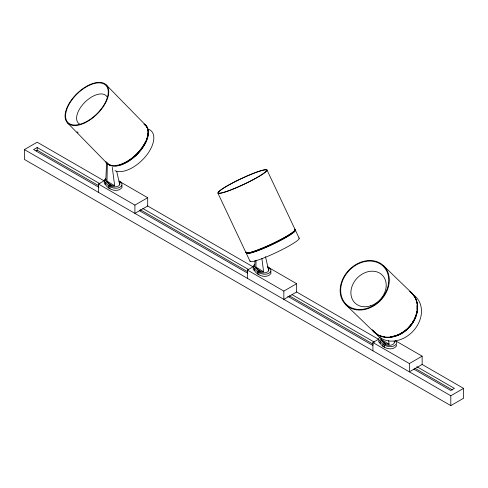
<?xml version="1.0" encoding="UTF-8"?>
<svg xmlns="http://www.w3.org/2000/svg" width="488" height="488" viewBox="0 0 488 488"><rect width="100%" height="100%" fill="white"/><g stroke="black" fill="none" stroke-linecap="round" stroke-linejoin="round"><path stroke-width="0.73" d="M107.348 162.931L106.963 182.158L109.8 185.324L110.977 186.001A5.24 3.026 0 0 0 116.687 186.66A5.24 3.026 0 0 0 119.92 183.866M256.048 260.263L255.907 268.15L258.744 271.316L259.915 271.993A5.24 3.026 0 0 0 266.241 272.475A5.24 3.026 0 0 0 268.681 269.071M381.451 338.025L381.421 340.612L384.251 343.778L385.428 344.455A5.24 3.026 0 0 0 391.754 344.937A5.24 3.026 0 0 0 394.194 341.533M105.78 180.645L106.634 162.083M254.724 266.637L254.992 260.696M396.585 344.833L396.5 345.937C392.535 351.36 383.117 348.432 380.103 343.235A4.892 2.824 0 0 1 378.834 340.508M422.016 364.377L463.6 388.387L463.6 398.232L450.808 405.62L24.4 159.436L24.4 149.584L37.192 142.203L103.859 180.694M99.906 183.708L37.192 147.504L33.581 149.584L98.936 187.319M35.99 150.902L37.192 150.206L98.588 185.654M98.466 192.351L98.466 184.061L104.865 180.371M134.908 205.1L147.699 197.713L147.699 206.003L134.908 213.39L134.908 205.1L98.466 184.061M247.41 278.337L247.41 270.053L253.803 266.363M247.41 270.053L283.845 291.092L296.643 283.705L296.643 291.995L378.45 339.227M296.643 291.995L283.845 299.376L283.845 291.092M372.917 350.805L372.917 342.515L378.676 339.19M409.359 363.554L422.15 356.173L422.15 364.457L409.359 371.844L409.359 363.554L372.917 342.515M24.4 149.584L450.808 395.774L463.6 388.387M105.646 178.651A4.892 2.824 0 0 0 105.646 182.64C108.659 187.843 118.084 190.771 122.049 185.342L121.707 183.116L119.481 181.091M104.383 182.054A4.892 2.824 0 0 0 105.646 184.781C108.659 189.978 118.084 192.906 122.049 187.484L121.707 185.257M254.59 264.642A4.892 2.824 0 0 0 254.59 268.632C257.603 273.835 267.021 276.757 270.986 271.334L270.645 269.108L267.528 266.564M253.321 268.04A4.892 2.824 0 0 0 254.59 270.767C257.603 275.97 267.021 278.898 270.986 273.469L270.645 271.243M380.103 337.104A4.892 2.824 0 0 0 380.103 341.1C383.117 346.297 392.535 349.225 396.5 343.796L396.158 341.57L395.256 340.496M119.066 181.188L147.699 197.713M267.357 266.802L296.643 283.705M395.475 340.764L422.15 356.173M147.425 205.844L253.699 267.198M114.68 185.812L106.963 181.085L109.8 184.244L110.977 184.928A5.24 3.026 0 0 0 114.68 185.812L112.277 167.378M263.618 271.804L255.907 267.07L258.744 270.236L259.915 270.913A5.24 3.026 0 0 0 263.618 271.804L261.891 258.53M389.131 344.266L381.421 339.538L384.251 342.704L385.428 343.381A5.24 3.026 0 0 0 389.131 344.266L388.655 340.581M142.819 208.486L248.447 269.467M292.019 294.624L374.54 342.265M416.789 366.659L454.42 388.387L450.808 390.473L413.836 369.129M140.178 209.663L247.788 271.792M289.378 295.801L373.216 344.211M414.812 368.22L452.437 389.949M139.208 210.572L247.477 273.079M287.743 296.326L372.905 345.498M381.421 340.612L380.683 340.063A3.325 1.921 0 0 1 380.347 338.605M255.907 268.15L255.169 267.595A3.325 1.921 0 0 1 254.834 266.137M106.963 182.158L106.225 181.603A3.325 1.921 0 0 1 106.225 179.688M383.409 265.6L411.506 292.745M346.035 304.951L374.131 332.096M106.244 84.906L145.607 125.142M77.025 131.778L78.086 132.864M67.594 123L106.957 163.236M266.997 169.983A27.139 3.16 -25.2 0 1 231.159 189.862A27.139 3.16 -25.2 0 1 229.165 184.751A27.139 3.16 -25.2 0 1 266.997 169.983L295.094 229.573M295.35 230.11L299.181 238.242M217.886 193.077L245.982 252.668M246.239 253.211L250.069 261.336M265.484 256.651L268.681 270.639M116.711 171.398L119.743 184.647M450.808 395.774L450.808 405.62M385.428 343.381L385.428 344.455M384.33 345.089L384.33 347.23M384.251 342.704L384.251 343.778M382.988 344.315L382.988 346.45M380.103 341.1L380.103 343.235M259.915 270.913L259.915 271.993M258.817 272.627L258.817 274.762M258.744 270.236L258.744 271.316M257.475 271.853L257.475 273.988M254.59 268.632L254.59 270.767M110.977 184.928L110.977 186.001M109.879 186.636L109.879 188.777M109.8 184.244L109.8 185.324M108.531 185.861L108.531 187.996M105.646 182.64L105.646 184.781M37.192 147.504L37.192 150.206M410.463 291.842A27.139 21.93 -46 0 1 408.194 328.064A27.139 21.93 -46 0 1 372.277 330.059M417.033 305.744A26.535 21.441 -46 0 1 417.081 308.709M415.892 315.279A26.535 21.441 -46 0 1 415.556 316.279M415.373 316.779A26.535 21.441 -46 0 1 414.55 318.762M413.568 320.701A26.535 21.441 -46 0 1 412.738 322.123M410.853 324.837A26.535 21.441 -46 0 1 409.066 326.96M406.272 329.662A26.535 21.441 -46 0 1 405.418 330.37M404.546 331.047A26.535 21.441 -46 0 1 400.861 333.42M399.422 334.158A26.535 21.441 -46 0 1 397.952 334.817M394.463 336.006A26.535 21.441 -46 0 1 393.456 336.256M410.56 292.275A26.895 21.734 -46 0 1 413.428 295.191M414.233 296.308A26.895 21.734 -46 0 1 414.946 297.491M415.575 298.729A26.895 21.734 -46 0 1 417.191 304.189M417.356 305.653A26.895 21.734 -46 0 1 390.406 337.08M384.465 336.933A26.895 21.734 -46 0 1 379.072 335.262M376.681 333.884A26.895 21.734 -46 0 1 372.716 330.15M413.177 294.947A26.895 21.734 -46 0 1 414.69 297.241M417.106 305.403A26.895 21.734 -46 0 1 417.033 309.935M416.819 311.472A26.895 21.734 -46 0 1 416.508 313.015M416.38 313.528A26.895 21.734 -46 0 1 415.605 316.084M415.422 316.59A26.895 21.734 -46 0 1 415.02 317.603M414.349 319.097A26.895 21.734 -46 0 1 413.592 320.567M413.318 321.049A26.895 21.734 -46 0 1 412.75 322.001M411.835 323.404A26.895 21.734 -46 0 1 405.333 330.364M404.894 330.712A26.895 21.734 -46 0 1 403.997 331.376M403.539 331.7A26.895 21.734 -46 0 1 395.243 335.781M394.737 335.933A26.895 21.734 -46 0 1 393.206 336.33M392.694 336.439A26.895 21.734 -46 0 1 390.656 336.775M384.215 336.69A26.895 21.734 -46 0 1 382.799 336.409M377.59 334.365A26.895 21.734 -46 0 1 376.425 333.633M375.327 332.816A26.895 21.734 -46 0 1 372.46 329.9M413.446 294.966A27.139 21.93 -46 0 1 412.281 332.011A27.139 21.93 -46 0 1 375.553 332.883M409.609 291.269A27.139 21.93 -46 0 1 409.042 327.704A27.139 21.93 -46 0 1 372.533 330.309M394.371 341.24A5.24 3.026 0 0 1 394.194 342.021M294.441 229.22A27.139 3.16 -25.2 0 1 271.688 244.073A27.139 3.16 -25.2 0 1 246.202 251.912M294.587 231.111A26.535 3.093 -25.2 0 1 293.977 231.812M292.373 233.154A26.535 3.093 -25.2 0 1 291.671 233.673M248.886 253.223A26.535 3.093 -25.2 0 1 246.782 252.955M295.008 230.055A26.895 3.129 -25.2 0 1 271.169 244.946A26.895 3.129 -25.2 0 1 246.507 252.65M294.825 230.129A26.895 3.129 -25.2 0 1 269.382 245.11A26.895 3.129 -25.2 0 1 246.178 252.363M294.538 229.397A26.895 3.129 -25.2 0 1 294.874 229.677M298.839 237.961A27.139 3.16 -25.2 0 1 275.775 252.741A27.139 3.16 -25.2 0 1 250.118 260.879M295.008 229.836A27.139 3.16 -25.2 0 1 271.175 244.976A27.139 3.16 -25.2 0 1 246.458 252.455M268.156 267.265A5.24 3.026 0 0 1 268.681 269.559M144.18 124.025A27.139 14.359 -44.4 0 1 136.457 154.318A27.139 14.359 -44.4 0 1 105.835 161.815M144.21 144.704A26.535 14.036 -44.4 0 1 143.137 146.467M138.879 152.049A26.535 14.036 -44.4 0 1 134.56 156.355M132.87 157.776A26.535 14.036 -44.4 0 1 131.577 158.783M128.936 160.619A26.535 14.036 -44.4 0 1 126.252 162.205M123.58 163.517A26.535 14.036 -44.4 0 1 122.262 164.059M118.419 165.219A26.535 14.036 -44.4 0 1 117.199 165.444M145.125 125.087A26.895 14.231 -44.4 0 1 148.267 131.748M148.285 132.852A26.895 14.231 -44.4 0 1 115.869 165.871M112.545 165.804A26.895 14.231 -44.4 0 1 109.715 164.981M108.903 164.541A26.895 14.231 -44.4 0 1 108.159 164.023M107.488 163.431A26.895 14.231 -44.4 0 1 106.89 162.766M144.021 124.202A26.895 14.231 -44.4 0 1 146.986 127.527M147.614 129.338A26.895 14.231 -44.4 0 1 147.907 131.382M147.925 132.486A26.895 14.231 -44.4 0 1 147.705 134.816M147.468 136.042A26.895 14.231 -44.4 0 1 147.15 137.299M146.748 138.586A26.895 14.231 -44.4 0 1 146.26 139.891M145.698 141.215A26.895 14.231 -44.4 0 1 143.832 144.79M143.564 145.235A26.895 14.231 -44.4 0 1 119.224 164.822M117.95 165.133A26.895 14.231 -44.4 0 1 115.516 165.505M112.185 165.438A26.895 14.231 -44.4 0 1 111.185 165.243M110.239 164.968A26.895 14.231 -44.4 0 1 109.355 164.615M108.543 164.175A26.895 14.231 -44.4 0 1 107.799 163.657M149.084 129.436A27.139 14.359 -44.4 0 1 145.625 156.422A27.139 14.359 -44.4 0 1 114.93 170.654M80.654 124.507A19.502 10.315 -44.4 0 1 84.973 102.163A19.502 10.315 -44.4 0 1 107.561 97.99M144.54 124.391A27.139 14.359 -44.4 0 1 136.817 154.684A27.139 14.359 -44.4 0 1 106.189 162.181M119.218 181.274A5.24 3.026 0 0 1 119.743 183.567M367.678 308.684A27.139 21.93 -46 0 0 384.373 266.582A27.139 21.93 -46 0 0 342.106 280.563A27.139 21.93 -46 0 0 367.678 308.684M367.616 308.166A26.535 21.441 -46 0 0 383.934 266.997A26.535 21.441 -46 0 0 342.606 280.667A26.535 21.441 -46 0 0 367.616 308.166M370.679 305.799A19.502 15.762 -46 0 0 382.677 275.543A19.502 15.762 -46 0 0 352.299 285.59A19.502 15.762 -46 0 0 370.679 305.799M231.41 189.673A26.535 3.093 -25.2 0 0 266.448 170.239A26.535 3.093 -25.2 0 0 229.464 184.678A26.535 3.093 -25.2 0 0 231.41 189.673M84.698 122.933A27.139 14.359 -44.4 0 0 106.848 85.577A27.139 14.359 -44.4 0 0 69.211 103.346A27.139 14.359 -44.4 0 0 84.698 122.933M84.747 122.512A26.535 14.036 -44.4 0 0 106.402 85.986A26.535 14.036 -44.4 0 0 69.607 103.364A26.535 14.036 -44.4 0 0 84.747 122.512"/></g></svg>
